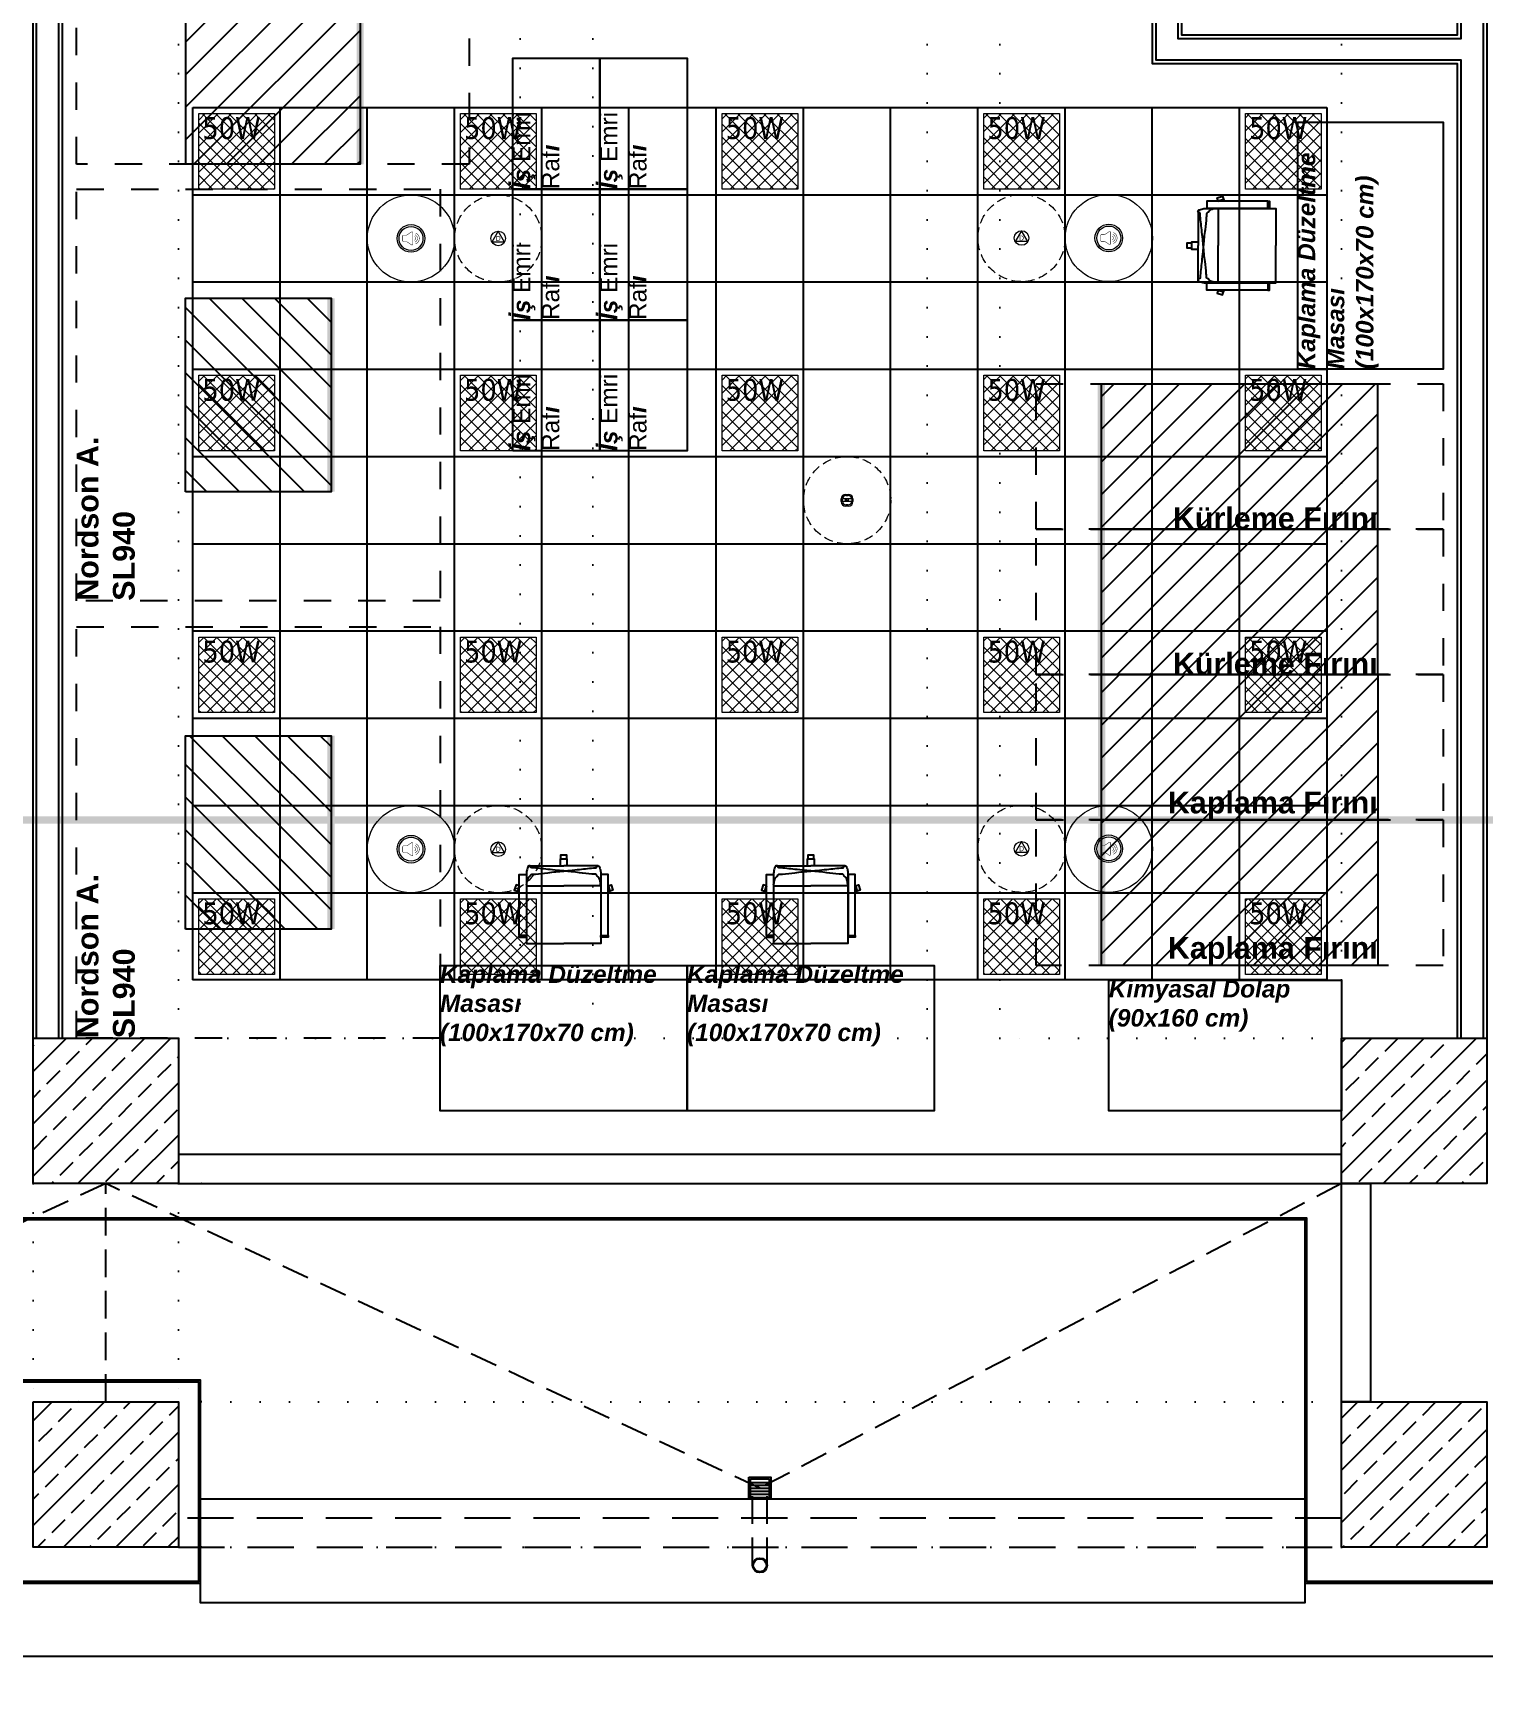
# Model space of a CAD drawing. Header units: centimetres. Extents: x 405564 to 502064, y 46284 to 60634.
# Drawn here: x 456650 to 457647, y 51740 to 52874 of the extents above; entities that cross this region are included whole.
import ezdxf
from ezdxf import colors
from ezdxf.entities.mleader import LeaderData, LeaderLine
from ezdxf.enums import TextEntityAlignment as Align
from ezdxf.math import Vec2, Vec3
from ezdxf.xclip import XClip

# ---------------------------------------------------------------- set-up
doc = ezdxf.new("R2010")
doc.units = ezdxf.units.CM
doc.header["$XCLIPFRAME"] = 0
for name, pattern in [('3+1_3b$0$DASHED', [0.25, 0.125, -0.125]), ('ACAD_ISO07W100', [3, 0, -3]), ('BORDER', [1.75, 0.5, -0.25, 0.5, -0.25, 0, -0.25]), ('DASHDOT', [25.4, 12.7, -6.35, 0, -6.35]), ('DOT', [0.25, 0, -0.25]), ('HIDDEN', [9.525, 6.35, -3.175])]:
    doc.linetypes.add(name, pattern=pattern)
doc.layers.get('0').update_dxf_attribs({"color": 8, "lineweight": 9})
for name, color, linetype, lineweight in [('---___EB_draft00_parselsiniri', 8, 'BORDER', 9), ('0-KRCN-AYDINLATMA-130426', 8, 'Continuous', 9), ('0-KRCN-MİMARİ-220526', 8, 'Continuous', 9), ('OL_Ic', 8, 'Continuous', 9)]:
    doc.layers.add(name, color=color, linetype=linetype, lineweight=lineweight)
for name, color, linetype in [('---___EB_draft03_cihazlar', 8, 'Continuous'), ('0-KRCN-ASMATAVAN-130426', 8, 'Continuous'), ('AS_DOS_TERAS_UST', 8, 'ACAD_ISO07W100'), ('AS_DUV', 8, 'Continuous'), ('AS_DUV_ALCIPAN_YANGINA-SUYA DAYANIMLI', 8, 'Continuous'), ('AS_DUV_CIMENTO ESASLI PANEL CEPHE KAPLAMASI', 8, 'Continuous'), ('AS_DUV_GAZBETON', 8, 'Continuous'), ('AS_GOR_UZAK2', 8, 'Continuous'), ('AS_PYZ_BINA', 8, 'Continuous'), ('AS_PYZ_YOL_ARAC', 8, 'Continuous'), ('AS_TA_BETONARME', 5, 'Continuous'), ('AS_TA_HIDDEN', 8, 'HIDDEN'), ('AS_TA_TARAMA', 8, 'Continuous'), ('AS_TEFR_MOB', 8, 'Continuous'), ('AS_TES_SUZGEC', 171, 'Continuous')]:
    doc.layers.add(name, color=color, linetype=linetype)
doc.styles.add('2', font='arial.ttf', dxfattribs={"width": 0.9, "height": 200})
doc.styles.add('Kalin02', font='arialbd.ttf')
doc.styles.add('Normal_ITL', font='swissi.ttf')
doc.styles.add('TAHOMA', font='tahoma.ttf')
pattern_1 = [(225, (17560.68, -7819.299), (17.9605, -17.9605), []), (225, (17542.72, -7819.299), (17.9605, -17.9605), [12.7, -6.35])]
pattern_2 = [(225, (14313.18, -8756.454), (17.96051, -17.96051), []), (225, (14295.22, -8756.454), (17.96051, -17.96051), [12.7, -6.35])]

# ---------------------------------------------------------------- blocks, each defined once
blk = doc.blocks.new('ABB 6131-31-24-500')
at = {"layer": '0-KRCN-AYDINLATMA-130426'}
for p, q in [((-4, -1), (-4, 1)), ((3.2, 1), (-3.2, 1)), ((-3.2, -0.8), (-3.2, 0.8)), ((-1, 4), (1, 4)), ((-1, -0.9), (-1, 1)), ((-0.8, 3.2), (0.8, 3.2)), ((1, -0.9), (1, 1)), ((3.2, 0.8), (3.2, -0.8)), ((4, 1), (4, -1)), ((3.2, -0.9), (-3.2, -0.9)), ((1, -4), (-1, -4)), ((0.8, -3.2), (-0.8, -3.2))]:
    blk.add_line(p, q, dxfattribs=at)
at = {"layer": '0-KRCN-AYDINLATMA-130426', "linetype": 'HIDDEN'}
blk.add_circle((0, 0), 30, dxfattribs=at)
at = {"layer": '0-KRCN-AYDINLATMA-130426'}
for centre, radius in [((-0.5, 0), 0.089), ((0, 0), 0.16), ((0.5, 0), 0.089)]:
    blk.add_circle(centre, radius, dxfattribs=at)
for centre, radius, start, end in [((-1, 1), 3.01, 90, 180), ((-0.8, 0.8), 2.41, 90, 180), ((0.8, 0.8), 2.41, 0, 90), ((1, 1), 3.01, 0, 90), ((-1, -1), 3.01, 180, 270), ((-0.8, -0.8), 2.41, 180, 270), ((0.8, -0.8), 2.41, 270, 0), ((1, -1), 3.01, 270, 0)]:
    blk.add_arc(centre, radius, start, end, dxfattribs=at)
blk = doc.blocks.new('AST-OD-KD')
at = {"layer": '0-KRCN-AYDINLATMA-130426'}
for p, q in [((0, 5), (-4.3, -2.5)), ((4.3, -2.5), (0, 5)), ((4.3, -2.5), (-4.3, -2.5))]:
    blk.add_line(p, q, dxfattribs=at)
at = {"layer": '0-KRCN-AYDINLATMA-130426', "linetype": 'HIDDEN'}
blk.add_circle((0, 0), 30, dxfattribs=at)
at = {"layer": '0-KRCN-AYDINLATMA-130426'}
blk.add_circle((0, 0), 5, dxfattribs=at)
at = {"layer": '0-KRCN-AYDINLATMA-130426', "style": '2'}
blk.add_text('D', height=3.36, dxfattribs=at).set_placement((0, 0), align=Align.MIDDLE_CENTER)
blk = doc.blocks.new('ASMA TAVA TİPİ HOPARLÖR')
at = {"layer": '0-KRCN-AYDINLATMA-130426', "const_width": 0.317}
blk.add_lwpolyline([(0.3, -4.4, 0.598176), (1.3, -3.9), (1.3, 3.9, 0.598176), (0.3, 4.4), (-2.7, 2.4, -0.147433), (-3, 2.3), (-5.1, 2.3, 0.414214), (-5.7, 1.7), (-5.7, -1.7, 0.414214), (-5.1, -2.3), (-3, -2.3, -0.147433), (-2.7, -2.4)], format="xyb", close=True, dxfattribs=at)
for points in [[(2.4, 1.3, -0.601398), (2.4, -1.3)], [(2.8, 2.5, -0.658812), (2.8, -2.5)], [(3.2, 3.7, -0.680488), (3.2, -3.7)]]:
    blk.add_lwpolyline(points, format="xyb", dxfattribs=at)
at = {"layer": '0-KRCN-AYDINLATMA-130426'}
blk.add_circle((0, 0), 30, dxfattribs=at)
at = {"layer": '0-KRCN-AYDINLATMA-130426', "ltscale": 0.1}
for radius in [9.5, 8.23]:
    blk.add_circle((0, 0), radius, dxfattribs=at)
blk = doc.blocks.new('50W 60x60 cm  SIVA ALTI LED ARMATÜR')
at = {"layer": '0-KRCN-AYDINLATMA-130426'}
h = blk.add_hatch(dxfattribs=at)
h.set_pattern_fill('ANSI37', color=256, scale=0.2)
h.paths.add_polyline_path([(-2.6, 2.59), (2.6, 2.59), (2.6, -2.61), (-2.6, -2.61)])
for points in [[(-3, 2.99), (3, 2.99), (3, -3.01), (-3, -3.01)], [(-2.6, 2.59), (2.6, 2.59), (2.6, -2.61), (-2.6, -2.61)]]:
    blk.add_lwpolyline(points, close=True, dxfattribs=at)
at = {"layer": '0-KRCN-AYDINLATMA-130426', "insert": (-2.35, 2.34), "char_height": 1.5, "attachment_point": 1, "style": 'TAHOMA'}
blk.add_mtext_dynamic_manual_height_columns('{\\fTahoma|b0|i0|c162|p34;50W}', width=1.5, gutter_width=1.25, heights=[0], dxfattribs=at)
blk = doc.blocks.new('G$C27E741DA')
at = {"layer": '0-KRCN-AYDINLATMA-130426', "xscale": 10, "yscale": 10, "zscale": 10}
for p in [(18725.7, 5658.5), (18905.7, 5658.5), (19085.7, 5658.5), (19265.7, 5658.5), (19445.7, 5658.5), (18725.7, 5478.5), (18905.7, 5478.5), (19085.7, 5478.5), (19265.7, 5478.5), (19445.7, 5478.5), (18725.7, 5298.5), (18905.7, 5298.5), (19085.7, 5298.5), (19265.7, 5298.5), (19445.7, 5298.5), (18725.7, 5118.5), (18905.7, 5118.5), (19085.7, 5118.5), (19265.7, 5118.5), (19445.7, 5118.5)]:
    blk.add_blockref('50W 60x60 cm  SIVA ALTI LED ARMATÜR', p, dxfattribs=at)
at = {"layer": '0-KRCN-AYDINLATMA-130426'}
for name, p in [('ASMA TAVA TİPİ HOPARLÖR', (18845.7, 5598.5)), ('AST-OD-KD', (18905.7, 5598.5)), ('AST-OD-KD', (19265.7, 5598.8)), ('ASMA TAVA TİPİ HOPARLÖR', (19325.7, 5598.8)), ('ABB 6131-31-24-500', (19145.7, 5418.5)), ('ASMA TAVA TİPİ HOPARLÖR', (18845.7, 5178.5)), ('AST-OD-KD', (18905.7, 5178.5)), ('AST-OD-KD', (19265.7, 5178.8)), ('ASMA TAVA TİPİ HOPARLÖR', (19325.7, 5178.8))]:
    blk.add_blockref(name, p, dxfattribs=at)
blk = doc.blocks.new('NordsonA.SL940')
at = {"layer": '---___EB_draft03_cihazlar'}
h = blk.add_hatch(dxfattribs=at)
h.set_pattern_fill('ANSI31', color=1, scale=5)
h.set_pattern_definition([(45, (-179.039, 122.898), (-11.22532015, 11.22532015), [])])
h.paths.add_polyline_path([(274623.6, -40168.7), (274756.6, -40168.7), (274756.6, -40268.7), (274623.6, -40268.7)])
at = {"layer": '---___EB_draft03_cihazlar', "color": 1, "linetype": '3+1_3b$0$DASHED', "ltscale": 150}
blk.add_lwpolyline([(274548.6, -40093.7), (274831.6, -40093.7), (274831.6, -40343.7), (274548.6, -40343.7), (274548.6, -40093.7)], dxfattribs=at)
at = {"layer": '---___EB_draft03_cihazlar', "color": 1}
blk.add_lwpolyline([(274623.6, -40168.7), (274756.6, -40168.7), (274756.6, -40268.7), (274623.6, -40268.7), (274623.6, -40168.7)], dxfattribs=at)
at = {"layer": '---___EB_draft03_cihazlar', "color": 1, "const_width": 5}
blk.add_lwpolyline([(274623.6, -40268.7), (274756.6, -40268.7)], dxfattribs=at)
at = {"layer": '---___EB_draft03_cihazlar', "insert": (274548.6, -40093.7), "char_height": 15, "attachment_point": 1, "style": 'Kalin02'}
blk.add_mtext_dynamic_manual_height_columns('Nordson A. \\PSL940', width=590.732, gutter_width=750, heights=[137.1], dxfattribs=at)
blk = doc.blocks.new('KaplamaFırını')
at = {"layer": '---___EB_draft03_cihazlar'}
h = blk.add_hatch(dxfattribs=at)
h.set_pattern_fill('ANSI31', color=1, scale=5)
h.paths.add_polyline_path([(276831.2, -40380.8), (277021.2, -40380.8), (277021.2, -40480.8), (276831.2, -40480.8)])
at = {"layer": '---___EB_draft03_cihazlar', "color": 1, "linetype": '3+1_3b$0$DASHED', "ltscale": 150}
blk.add_lwpolyline([(276786.2, -40380.8), (277066.2, -40380.8), (277066.2, -40480.8), (276786.2, -40480.8), (276786.2, -40380.8)], dxfattribs=at)
at = {"layer": '---___EB_draft03_cihazlar', "color": 1}
blk.add_lwpolyline([(276831.2, -40380.8), (277021.2, -40380.8), (277021.2, -40480.8), (276831.2, -40480.8), (276831.2, -40380.8)], dxfattribs=at)
at = {"layer": '---___EB_draft03_cihazlar', "color": 1, "const_width": 5}
blk.add_lwpolyline([(277021.2, -40380.8), (277021.2, -40480.8)], dxfattribs=at)
at = {"layer": '---___EB_draft03_cihazlar', "insert": (276831.2, -40380.8), "char_height": 15, "attachment_point": 9, "rotation": 180, "style": 'Kalin02'}
blk.add_mtext_dynamic_manual_height_columns('Kaplama Fırını', width=590.732, gutter_width=750, heights=[137.1], dxfattribs=at)
blk = doc.blocks.new('KürlemeFırını')
at = {"layer": '---___EB_draft03_cihazlar'}
h = blk.add_hatch(dxfattribs=at)
h.set_pattern_fill('ANSI31', color=1, scale=5)
h.set_pattern_definition([(45, (156.23, 64.87), (-11.22532015, 11.22532015), [])])
h.paths.add_polyline_path([(276987.5, -40315.9), (277177.5, -40315.9), (277177.5, -40415.9), (276987.5, -40415.9)])
at = {"layer": '---___EB_draft03_cihazlar', "color": 1, "linetype": '3+1_3b$0$DASHED', "ltscale": 150}
blk.add_lwpolyline([(276942.5, -40315.9), (277222.5, -40315.9), (277222.5, -40415.9), (276942.5, -40415.9), (276942.5, -40315.9)], dxfattribs=at)
at = {"layer": '---___EB_draft03_cihazlar', "color": 1}
blk.add_lwpolyline([(276987.5, -40315.9), (277177.5, -40315.9), (277177.5, -40415.9), (276987.5, -40415.9), (276987.5, -40315.9)], dxfattribs=at)
at = {"layer": '---___EB_draft03_cihazlar', "color": 1, "const_width": 5}
blk.add_lwpolyline([(277177.5, -40415.9), (277177.5, -40315.9)], dxfattribs=at)
at = {"layer": '---___EB_draft03_cihazlar', "insert": (276987.5, -40330.9), "char_height": 15, "attachment_point": 3, "rotation": 180, "style": 'Kalin02'}
blk.add_mtext_dynamic_manual_height_columns('Kürleme Fırını', width=590.732, gutter_width=750, heights=[137.1], dxfattribs=at)
blk = doc.blocks.new('sandalye_')
at = {"layer": 'AS_TEFR_MOB', "linetype": 'ByBlock', "ltscale": 25}
for points in [[(260031.5, -40506.8), (260031.5, -40503.8), (260035.3, -40503.8), (260035.3, -40506.8)], [(260009.7, -40511.3), (260033.4, -40511.3)], [(260035.8, -40511.3), (260035.8, -40506.8), (260030.9, -40506.8), (260030.9, -40511.3)], [(260057, -40511.3), (260033.4, -40511.3)], [(260002.8, -40525.2), (260000.6, -40524.5), (259999.4, -40528.1), (260002.8, -40529.2)], [(260002.7, -40525.2), (260001.5, -40528.8)], [(260002.8, -40525.4), (260001.7, -40528.8)], [(260007.8, -40524.5), (260007.8, -40564.9), (260033.4, -40564.9)], [(260007.8, -40525.2), (260033.4, -40525.2)], [(260058.9, -40524.5), (260058.9, -40564.9), (260033.4, -40564.9)], [(260058.9, -40525.2), (260033.4, -40525.2)], [(260063.9, -40525.2), (260066.1, -40524.5), (260067.3, -40528.1), (260063.9, -40529.2)], [(260063.9, -40525.4), (260065.1, -40528.8)], [(260064.1, -40525.2), (260065.2, -40528.8)], [(260002.8, -40559.4), (260002.8, -40560.4), (260007.8, -40560.4), (260007.8, -40559.4)], [(260063.9, -40559.4), (260063.9, -40560.4), (260059, -40560.4), (260059, -40559.4)]]:
    blk.add_lwpolyline(points, dxfattribs=at)
for points in [[(260033.4, -40514.8, -0.048176), (260031.6, -40514.8, -0.000623), (260029.1, -40514.6, -0.003131), (260022.4, -40513.8, 0.007334), (260011.4, -40512.7, -0.309457), (260010.5, -40511.9, 0.002444), (260010.4, -40511.5, 0.476314), (260010.2, -40511.4, 0.375136), (260009, -40511.6, 0.082453), (260008.7, -40512.2, 0.046929), (260008.2, -40513.8, 0.002381), (260007.9, -40515.3, 0.007794), (260007.8, -40516.4), (260007.8, -40524.5, -0.011445), (260008.4, -40521.5, -0.082784), (260009.2, -40519.5, -0.150147), (260010.3, -40518.5, 0.242317), (260010.4, -40518.4, -0.036292), (260010.5, -40518, -0.114957), (260010.8, -40517.6, -0.16132), (260011.4, -40517.2, -0.020506), (260013.9, -40517, 0.024793), (260022.4, -40516.1, -0.030903), (260033.4, -40515.1, -1.030607)], [(260033.4, -40514.8, 0.048176), (260035.1, -40514.8, 0.000623), (260037.6, -40514.6, 0.003131), (260044.3, -40513.8, -0.007334), (260055.3, -40512.7, 0.309457), (260056.2, -40511.9, -0.002444), (260056.3, -40511.5, -0.476314), (260056.5, -40511.4, -0.375136), (260057.7, -40511.6, -0.082453), (260058, -40512.2, -0.046929), (260058.5, -40513.8, -0.002381), (260058.8, -40515.3, -0.007794), (260058.9, -40516.4), (260058.9, -40524.5, 0.011445), (260058.4, -40521.5, 0.082784), (260057.6, -40519.5, 0.150147), (260056.4, -40518.5, -0.242317), (260056.3, -40518.4, 0.036292), (260056.2, -40518, 0.114957), (260055.9, -40517.6, 0.16132), (260055.3, -40517.2, 0.020506), (260052.8, -40517, -0.024793), (260044.3, -40516.1, 0.030903), (260033.4, -40515.1, 1.030607)]]:
    blk.add_lwpolyline(points, format="xyb", dxfattribs=at)
for points in [[(260007.8, -40559.4), (260002.8, -40559.4), (260002.8, -40517.4), (260007.8, -40517.4)], [(260059, -40559.4), (260063.9, -40559.4), (260063.9, -40517.4), (260059, -40517.4)]]:
    blk.add_lwpolyline(points, close=True, dxfattribs=at)
blk = doc.blocks.new('KaplamaDüzeltmeMasası')
at = {"layer": 'AS_TEFR_MOB', "ltscale": 200}
blk.add_lwpolyline([(277669.9, -40325.3), (277839.9, -40325.3), (277839.9, -40425.3), (277669.9, -40425.3), (277669.9, -40325.3)], dxfattribs=at)
at = {"layer": 'AS_TEFR_MOB', "color": 1}
blk.add_blockref('sandalye_', (17721.6, 254.6), dxfattribs=at)
at = {"layer": 'AS_TEFR_MOB', "ltscale": 200, "insert": (277669.9, -40325.3), "char_height": 12, "attachment_point": 1, "style": 'Kalin02'}
blk.add_mtext_dynamic_manual_height_columns('{\\fSwis721 BT|b1|i1|c162|p34;Kaplama Düzeltme \\PMasası\\P(100x170x70 cm)}', width=590.732, gutter_width=750, heights=[137.1], dxfattribs=at)
blk = doc.blocks.new('NemdolabıXLLL')
at = {"layer": '---___EB_draft03_cihazlar'}
h = blk.add_hatch(dxfattribs=at)
h.set_pattern_fill('ANSI31', color=1, scale=5)
h.paths.add_polyline_path([(276297.7, -40461.2), (276417.7, -40461.2), (276417.7, -40660.2), (276297.7, -40660.2)])
at = {"layer": '---___EB_draft03_cihazlar', "color": 1, "const_width": 5}
blk.add_lwpolyline([(276417.7, -40660.2), (276417.7, -40461.2)], dxfattribs=at)
at = {"layer": '---___EB_draft03_cihazlar', "color": 1, "linetype": '3+1_3b$0$DASHED', "ltscale": 150}
blk.add_lwpolyline([(276222.7, -40461.2), (276492.7, -40461.2), (276492.7, -40660.2), (276222.7, -40660.2), (276222.7, -40461.2)], dxfattribs=at)
at = {"layer": '---___EB_draft03_cihazlar', "color": 1}
blk.add_lwpolyline([(276297.7, -40461.2), (276417.7, -40461.2), (276417.7, -40660.2), (276297.7, -40660.2), (276297.7, -40461.2)], dxfattribs=at)
at = {"layer": '---___EB_draft03_cihazlar', "insert": (276222.7, -40461.2), "char_height": 15, "attachment_point": 1, "style": 'Kalin02'}
blk.add_mtext_dynamic_manual_height_columns('Nem Dolabı \\PXL L L', width=590.732, gutter_width=750, heights=[137.1], dxfattribs=at)
blk = doc.blocks.new('İşemrirafı')
at = {"layer": 'AS_TEFR_MOB', "ltscale": 200}
blk.add_lwpolyline([(277506.2, -40355.3), (277596.2, -40355.3), (277596.2, -40415.3), (277506.2, -40415.3), (277506.2, -40355.3)], dxfattribs=at)
note = blk.add_mtext_dynamic_manual_height_columns('{\\fArial|b1|i1|c162|p34;İş\\Fswis721 bt|c162; Emri }', width=53.194, gutter_width=0, heights=[43.5, 0], dxfattribs=dict(at, insert=(277506.2, -40355.3), char_height=12, attachment_point=1, style='Kalin02'))
for column, words in zip(note.columns.linked_columns, ['{\\Fswis721 bt|c162;Raf\\fArial|b1|i1|c162|p34;ı}']):
    column.text = words
blk = doc.blocks.new('KimyasalDolap')
at = {"layer": 'AS_TEFR_MOB', "ltscale": 200}
blk.add_lwpolyline([(277920.3, -40378.8), (278080.3, -40378.8), (278080.3, -40468.8), (277920.3, -40468.8), (277920.3, -40378.8)], dxfattribs=at)
at = {"layer": 'AS_TEFR_MOB', "ltscale": 200, "insert": (277920.3, -40378.8), "char_height": 12, "attachment_point": 1, "style": 'Kalin02'}
blk.add_mtext_dynamic_manual_height_columns('{\\fSwis721 BT|b1|i1|c162|p34;Kimyasal Dolap\\P(90x160 cm)}', width=590.732, gutter_width=750, heights=[137.1], dxfattribs=at)
blk = doc.blocks.new('OPK-site-surrounding-R01')
at = {"layer": '---___EB_draft00_parselsiniri', "linetype": 'DASHDOT', "ltscale": 5, "const_width": 5, "flags": 128}
blk.add_lwpolyline([(-303.7, 52.5), (22545.3, 391.1), (23723.4, -711), (24047.6, -4450), (-299.9, -4450)], close=True, dxfattribs=at)
at = {"layer": 'AS_PYZ_YOL_ARAC'}
blk.add_lwpolyline([(22800, -3450), (22800, 430.1, 0.418558), (21785.2, 1430), (18554.6, 1382.1, 0.087007), (17706.4, 1220.4), (16627.8, 812, -0.090739), (15742.5, 650), (12082.5, 650, -0.076048), (11335, 764.3), (10161.2, 1132.1, 0.079773), (9376.7, 1246.2), (245.2, 1110.9, 0.409882), (-740, 111), (-740, -5306.6, 0.532608), (-326.8, -5584.4), (765.6, -5139.5, -0.096996), (1350.2, -5025), (22550, -5025, 0.414214), (22800, -4775), (22800, -3450)], format="xyb", dxfattribs=at)
blk = doc.blocks.new('catı suzgec tip')
for p, q in [((-6.5, 6.5), (6.5, 6.5)), ((-6.5, -6.5), (-6.5, 6.5)), ((-6.5, 4), (6.5, 4)), ((-6.5, 2), (6.5, 2)), ((-6.5, 0), (6.5, 0)), ((6.5, 6.5), (6.5, -6.5)), ((-6.5, -2), (6.5, -2)), ((-6.5, -4), (6.5, -4)), ((6.5, -6.5), (-6.5, -6.5))]:
    blk.add_line(p, q)
blk.add_lwpolyline([(-7.5, 7.5), (7.5, 7.5), (7.5, -7.5), (-7.5, -7.5)], close=True)
blk = doc.blocks.new('catı yagmur inis tip')
at = {"linetype": 'ByBlock'}
for radius in [5, 4.5]:
    blk.add_circle((0, 0), radius, dxfattribs=at)
blk = doc.blocks.new('A$Ca63a641c')
at = {"layer": 'AS_PYZ_BINA'}
ml = blk.add_multileader_mtext('Standard', dxfattribs=at)
ml.set_content('EST boyalı panel çit ve panel çit kapı (AS 51.101)', color=256, style='Normal_ITL')
ml.set_leader_properties()
ml.build(insert=Vec2(0, 0))
ml.multileader.update_dxf_attribs({"dogleg_length": 0.379, "arrow_head_size": 17, "scale": 75})
ctx = ml.context
ctx.base_point, ctx.scale, ctx.char_height, ctx.arrow_head_size, ctx.landing_gap_size, ctx.plane_origin = Vec3(140.5, 464.3), 75, 20, 17, 14.2, Vec3(92.5, 620.1)
notes = []
notes.append((ctx, [(0, (1, 1, 0), (112.1, 464.3), (1, 0), 28.4, [(0, [(68.5, 410)], 0, [])])]))
ctx.mtext.insert, ctx.mtext.width, ctx.mtext.flow_direction = Vec3(154.7, 477.5), 604.563, 5
ml = blk.add_multileader_mtext('Standard', dxfattribs=at)
ml.set_content('{\\fSwis721 BT|b0|i0|c162|p34;Dilatasyon}', color=256, style='Normal_ITL')
ml.set_leader_properties()
ml.build(insert=Vec2(0, 0))
ml.multileader.update_dxf_attribs({"dogleg_length": 0.379, "arrow_head_size": 17, "scale": 75})
ctx = ml.context
ctx.base_point, ctx.scale, ctx.char_height, ctx.arrow_head_size, ctx.landing_gap_size, ctx.plane_origin = Vec3(461.2, 304.8), 75, 20, 17, 14.2, Vec3(548.8, 339.1)
notes.append((ctx, [(0, (1, 1, 0), (432.8, 304.8), (1, 0), 28.4, [(0, [(411.5, 361.3)], 0, [])])]))
ctx.mtext.insert, ctx.mtext.width, ctx.mtext.flow_direction = Vec3(475.4, 317.8), 129.38, 5
for ctx, leaders in notes:
    for number, flags, end, landing, length, lines in leaders:
        leader = LeaderData()
        leader.index, (leader.has_last_leader_line, leader.has_dogleg_vector, leader.attachment_direction) = number, flags
        leader.last_leader_point, leader.dogleg_vector, leader.dogleg_length = Vec3(end), Vec3(landing), length
        for number, points, colour, breaks in lines:
            line = LeaderLine()
            line.index, line.vertices, line.color, line.breaks = number, Vec3.list(points), colors.encode_raw_color(colour), breaks
            leader.lines.append(line)
        ctx.leaders.append(leader)
blk = doc.blocks.new('A$C85dec720')
at = {"layer": 'OL_Ic'}
blk.add_blockref('A$Ca63a641c', (5315.08, 5344.25, 28.4), dxfattribs=at)
blk = doc.blocks.new('A$C6A10300A')
at = {"layer": 'AS_TA_TARAMA'}
h = blk.add_hatch(dxfattribs=at)
h.set_pattern_fill('ANSI33', color=256, scale=4, angle=180)
h.set_pattern_definition(pattern_1)
h.paths.add_polyline_path([(18585.68, -8451.45), (18685.68, -8451.45), (18685.68, -8551.45), (18585.68, -8551.45)], flags=17)
h = blk.add_hatch(dxfattribs=at)
h.set_pattern_fill('ANSI33', color=256, scale=4, angle=180)
h.set_pattern_definition(pattern_1)
h.paths.add_polyline_path([(19485.68, -8451.45), (19585.68, -8451.45), (19585.68, -8551.45), (19485.68, -8551.45)], flags=17)
h = blk.add_hatch(dxfattribs=at)
h.set_pattern_fill('ANSI33', color=256, scale=4, angle=180)
h.set_pattern_definition(pattern_2)
h.paths.add_polyline_path([(18585.68, -8701.45), (18685.68, -8701.45), (18685.68, -8801.45), (18585.68, -8801.45)])
h = blk.add_hatch(dxfattribs=at)
h.set_pattern_fill('ANSI33', color=256, scale=4, angle=180)
h.set_pattern_definition(pattern_2)
h.paths.add_polyline_path([(19485.68, -8701.45), (19585.68, -8701.45), (19585.68, -8801.45), (19485.68, -8801.45)])
at = {"layer": 'AS_DOS_TERAS_UST', "linetype": 'DOT', "ltscale": 80}
for p, q in [((18585.68, -8451.45), (18585.68, -7201.45)), ((18685.68, -8451.45), (18685.68, -7201.45)), ((18920.68, -7201.45), (18920.68, -8451.45)), ((18970.68, -7201.45), (18970.68, -8451.45)), ((19200.68, -8451.45), (19200.68, -7201.45)), ((19250.68, -8451.45), (19250.68, -7201.45)), ((19485.68, -8451.45), (19485.68, -7201.45)), ((18350.68, -8451.45), (18585.68, -8451.45)), ((18920.68, -8451.45), (18685.68, -8451.45)), ((19200.68, -8451.45), (18970.68, -8451.45)), ((19485.68, -8451.45), (19250.68, -8451.45)), ((17785.68, -8551.45), (18585.68, -8551.45)), ((18585.68, -8551.45), (18585.68, -8701.45)), ((18685.68, -8551.45), (18685.68, -8701.45)), ((19485.68, -8551.45), (18685.68, -8551.45)), ((19485.68, -8551.45), (19485.68, -8701.45)), ((17785.68, -8701.45), (18585.68, -8701.45)), ((19485.68, -8701.45), (18685.68, -8701.45)), ((17785.68, -8801.45), (18585.68, -8801.45)), ((19485.68, -8801.45), (18685.68, -8801.45))]:
    blk.add_line(p, q, dxfattribs=at)
at = {"layer": 'AS_DUV_ALCIPAN_YANGINA-SUYA DAYANIMLI'}
for p, q in [((18585.68, -8451.45), (18585.68, -7696.45)), ((18588.18, -8451.45), (18588.18, -7698.95)), ((18603.18, -7713.95), (18603.18, -8451.45)), ((18605.68, -7716.45), (18605.68, -8451.45)), ((18585.68, -8451.45), (18588.18, -8451.45)), ((18603.18, -8451.45), (18605.68, -8451.45))]:
    blk.add_line(p, q, dxfattribs=at)
for points in [[(19565.68, -8451.45), (19565.68, -7781.45), (19355.68, -7781.45), (19355.68, -7621.45), (19285.68, -7621.45), (19285.68, -7601.45), (19390.68, -7601.45), (19390.68, -7621.45), (19375.68, -7621.45), (19375.68, -7761.45), (19565.68, -7761.45), (19565.68, -7621.45), (19550.68, -7621.45), (19550.68, -7601.45), (19585.68, -7601.45), (19585.68, -8451.45)], [(19568.18, -8451.45), (19568.18, -7778.95), (19358.18, -7778.95), (19358.18, -7618.95), (19288.18, -7618.95), (19288.18, -7603.95), (19388.18, -7603.95), (19388.18, -7618.95), (19373.18, -7618.95), (19373.18, -7763.95), (19568.18, -7763.95), (19568.18, -7618.95), (19553.18, -7618.95), (19553.18, -7603.95), (19583.18, -7603.95), (19583.18, -8451.45)]]:
    blk.add_lwpolyline(points, dxfattribs=at)
at = {"layer": 'AS_DUV_CIMENTO ESASLI PANEL CEPHE KAPLAMASI'}
for points in [[(24110.68, -7608.45), (24110.68, -8826.45), (19460.68, -8826.45), (19460.68, -8576.45), (14085.68, -8576.45, -0.4142136), (13660.68, -8151.45), (13660.68, -7608.45)], [(24109.43, -7608.45), (24109.43, -8825.2), (19461.93, -8825.2), (19461.93, -8575.2), (14085.68, -8575.2, -0.4142136), (13661.93, -8151.45), (13661.93, -7608.45)]]:
    blk.add_lwpolyline(points, format="xyb", dxfattribs=at)
for points in [[(18570.68, -8686.45), (18700.68, -8686.45), (18700.68, -8826.45), (18570.68, -8826.45)], [(18571.93, -8687.7), (18699.43, -8687.7), (18699.43, -8825.2), (18571.93, -8825.2)]]:
    blk.add_lwpolyline(points, close=True, dxfattribs=at)
at = {"layer": 'AS_DUV_GAZBETON'}
for points in [[(19485.68, -8531.45), (18685.68, -8531.45), (18685.68, -8551.45), (19485.68, -8551.45)], [(19485.68, -8701.45), (19485.68, -8551.45), (19505.68, -8551.45), (19505.68, -8701.45)]]:
    blk.add_lwpolyline(points, close=True, dxfattribs=at)
at = {"layer": 'AS_GOR_UZAK2'}
blk.add_lwpolyline([(19460.68, -8768.45), (18700.68, -8768.45), (18700.68, -8839.45), (19460.68, -8839.45)], close=True, dxfattribs=at)
at = {"layer": 'AS_TA_BETONARME'}
for points in [[(18585.68, -8451.45), (18685.68, -8451.45), (18685.68, -8551.45), (18585.68, -8551.45)], [(19485.68, -8451.45), (19585.68, -8451.45), (19585.68, -8551.45), (19485.68, -8551.45)], [(18585.68, -8701.45), (18685.68, -8701.45), (18685.68, -8801.45), (18585.68, -8801.45)], [(19485.68, -8701.45), (19585.68, -8701.45), (19585.68, -8801.45), (19485.68, -8801.45)]]:
    blk.add_lwpolyline(points, close=True, dxfattribs=at)
at = {"layer": 'AS_TA_HIDDEN', "ltscale": 5}
blk.add_lwpolyline([(18685.68, -8801.45), (19485.68, -8801.45), (19485.68, -8781.45), (18685.68, -8781.45)], close=True, dxfattribs=at)
at = {"layer": 'AS_TES_SUZGEC', "linetype": 'HIDDEN', "ltscale": 3}
for points in [[(18635.68, -8551.45), (18185.68, -8760.95), (17735.68, -8551.45)], [(18635.68, -8701.45), (18635.68, -8551.45)], [(19485.68, -8551.45), (19085.68, -8760.95), (18635.68, -8551.45)], [(19080.68, -8813.95), (19080.68, -8760.95)], [(19090.68, -8813.95), (19090.68, -8760.95)]]:
    blk.add_lwpolyline(points, dxfattribs=at)
at = {"layer": '---___EB_draft03_cihazlar'}
blk.add_blockref('NemdolabıXLLL', (-257606.99, 32809.72), dxfattribs=at)
for name, p, rotation in [('NordsonA.SL940', (-21478.01, -282699.27), 90), ('KürlemeFırını', (296498.15, -48417.35), 180), ('KürlemeFırını', (296498.15, -48517.35), 180), ('NordsonA.SL940', (-21478.01, -283000.09), 90), ('KaplamaFırını', (296341.92, -48682.22), 180), ('KaplamaFırını', (296341.92, -48782.22), 180)]:
    blk.add_blockref(name, p, dxfattribs=dict(at, rotation=rotation))
at = {"layer": 'AS_DUV'}
ref = blk.add_blockref('A$C85dec720', (28900.96, -17748.98), dxfattribs=dict(at, rotation=105.0255580063709))
XClip(ref).set_block_clipping_path([(6220.3367769278, 6783.7313721173), (4126.4071464743, -1017.0000000052), (7354.8298234051, -1883.5969356479), (9448.7594538586, 5917.1344364745)])
at = {"layer": 'AS_TEFR_MOB', "rotation": 90}
for name, p in [('İşemrirafı', (-21439.61, -285373.83)), ('İşemrirafı', (-21379.61, -285373.83)), ('KaplamaDüzeltmeMasası', (-20869.61, -285661.38)), ('İşemrirafı', (-21439.61, -285463.83)), ('İşemrirafı', (-21379.61, -285463.83)), ('İşemrirafı', (-21439.61, -285553.83)), ('İşemrirafı', (-21379.61, -285553.83))]:
    blk.add_blockref(name, p, dxfattribs=at)
at = {"layer": 'AS_TEFR_MOB'}
for name, p in [('KaplamaDüzeltmeMasası', (-258804.25, 31923.84)), ('KaplamaDüzeltmeMasası', (-258634.25, 31923.84)), ('KimyasalDolap', (-258594.57, 31967.33))]:
    blk.add_blockref(name, p, dxfattribs=at)
at = {"layer": 'AS_TES_SUZGEC'}
for name, p in [('catı suzgec tip', (19085.68, -8760.95)), ('catı yagmur inis tip', (19085.68, -8813.95))]:
    blk.add_blockref(name, p, dxfattribs=at)
ref = blk.add_blockref('OPK-site-surrounding-R01', (5135.68, -3851.45))
XClip(ref).set_block_clipping_path([(-5135.679684336, -9648.5463532069), (26364.320315664, 3851.4536467931)])

msp = doc.modelspace()

# ---------------------------------------------------------------- linework, layer by layer
at = {"layer": '0-KRCN-ASMATAVAN-130426'}
for p, q in [((456759.7, 52822.6), (457539.7, 52822.6)), ((456759.7, 52222.6), (456759.7, 52822.6)), ((456819.7, 52222.6), (456819.7, 52822.6)), ((456879.7, 52222.6), (456879.7, 52822.6)), ((456939.7, 52222.6), (456939.7, 52822.6)), ((456999.7, 52222.6), (456999.7, 52822.6)), ((457059.7, 52222.6), (457059.7, 52822.6)), ((457119.7, 52222.6), (457119.7, 52822.6)), ((457179.7, 52222.6), (457179.7, 52822.6)), ((457239.7, 52222.6), (457239.7, 52822.6)), ((457299.7, 52222.6), (457299.7, 52822.6)), ((457359.7, 52222.6), (457359.7, 52822.6)), ((457419.7, 52222.6), (457419.7, 52822.6)), ((457479.7, 52222.6), (457479.7, 52822.6)), ((457539.7, 52822.6), (457539.7, 52222.6)), ((456759.7, 52762.6), (457539.7, 52762.6)), ((456759.7, 52702.6), (457539.7, 52702.6)), ((456759.7, 52642.6), (457539.7, 52642.6)), ((456759.7, 52582.6), (457539.7, 52582.6)), ((456759.7, 52522.6), (457539.7, 52522.6)), ((456759.7, 52462.6), (457539.7, 52462.6)), ((456759.7, 52402.6), (457539.7, 52402.6)), ((456759.7, 52342.6), (457539.7, 52342.6)), ((456759.7, 52282.6), (457539.7, 52282.6)), ((457539.7, 52222.6), (456759.7, 52222.6))]:
    msp.add_line(p, q, dxfattribs=at)

# ---------------------------------------------------------------- block references
at = {"layer": '0-KRCN-AYDINLATMA-130426'}
msp.add_blockref('G$C27E741DA', (438064.1, 47134), dxfattribs=at)

# ---------------------------------------------------------------- next in the draw order: block references
at = {"layer": '0-KRCN-MİMARİ-220526'}
msp.add_blockref('A$C6A10300A', (438064.1, 60634), dxfattribs=at)

doc.saveas('drawing.dxf')
